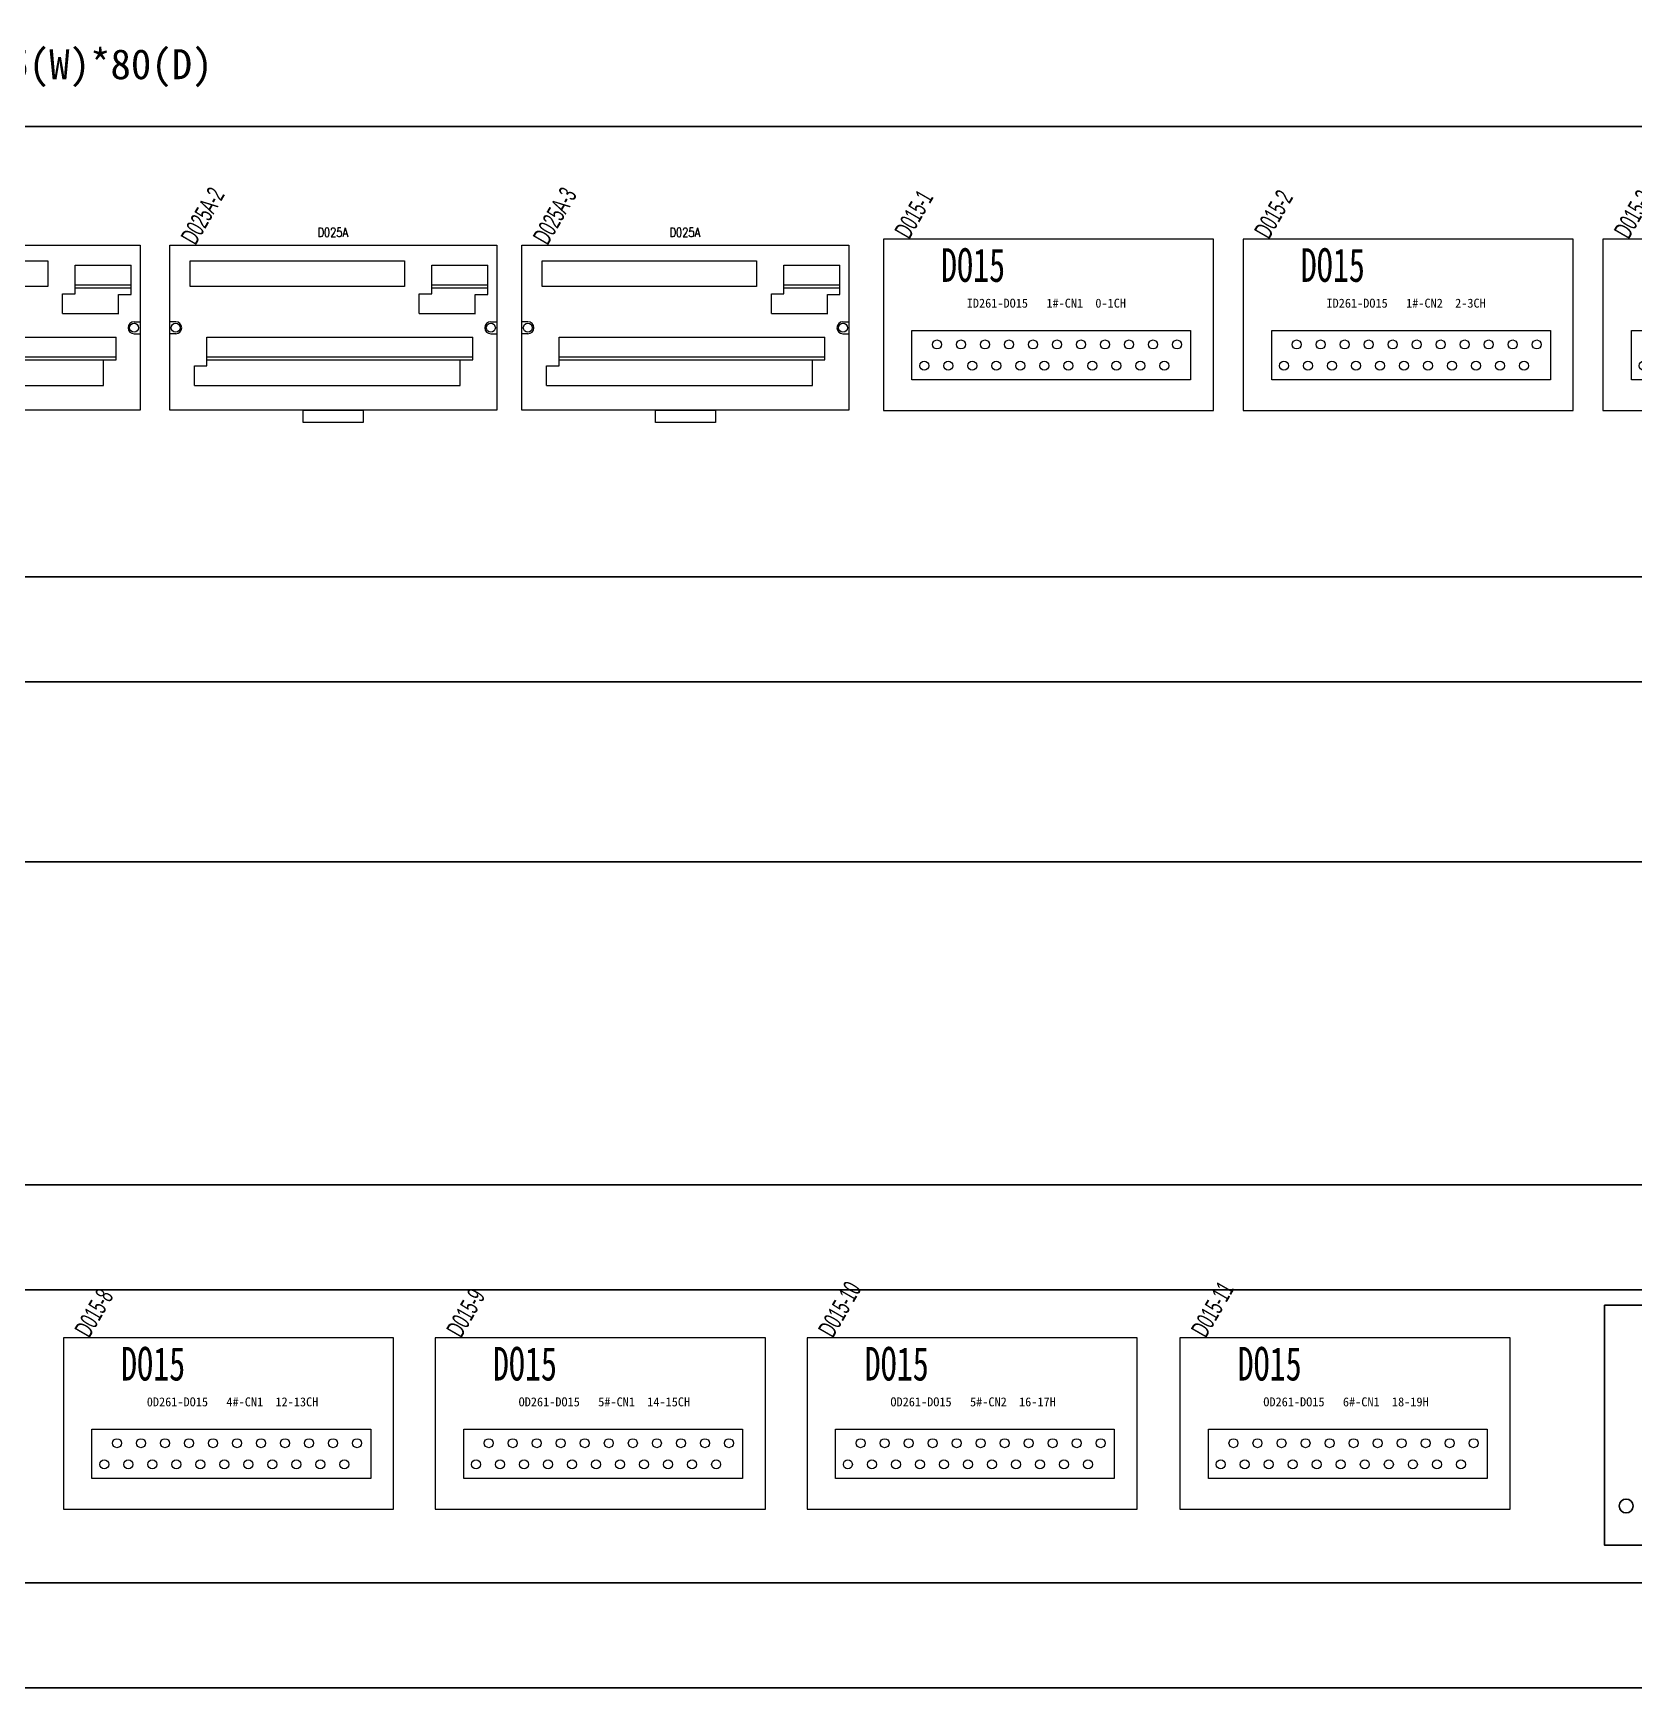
# Model space of a CAD drawing. Header units: millimetres. Extents: x -300 to 54435, y -106 to 60527.
# Drawn here: x 2653 to 3187, y 1021 to 1572 of the extents above; entities that cross this region are included whole.
import ezdxf
from ezdxf.enums import TextEntityAlignment as Align

# ---------------------------------------------------------------- set-up
doc = ezdxf.new("R2010")
doc.units = ezdxf.units.MM
doc.layers.add('细实线层', color=7, linetype='Continuous')
doc.styles.get("Standard").update_dxf_attribs({"font": ''})
doc.styles.add('WD', font='romans.shx', dxfattribs={"width": 0.8, "bigfont": 'gbcbig.shx'})
doc.styles.add('宋', font='', dxfattribs={"width": 0.7})
doc.styles.add('样式 8', font='arial.ttf', dxfattribs={"width": 0.6, "height": 2.5})
doc.styles.get('Standard').set_extended_font_data('SimSun')
doc.styles.get('宋').set_extended_font_data('SimSun')

# ---------------------------------------------------------------- blocks, each defined once
blk = doc.blocks.new('DQ40A')
at = {"lineweight": 0}
for p, q in [((87.32, 38.83), (87.32, 48.33)), ((87.32, 48.33), (106, 48.33)), ((106, 38.64), (106, 48.33)), ((83.15, 32.27), (83.15, 38.83)), ((83.15, 38.83), (87.32, 38.83)), ((87.32, 41.76), (106, 41.76)), ((87.32, 40.76), (106, 40.76)), ((101.83, 32.08), (101.83, 38.64)), ((101.83, 38.64), (106, 38.64)), ((2, 29.5), (0, 29.5)), ((83.15, 32.27), (101.83, 32.27)), ((107, 29.5), (109, 29.5)), ((2, 25.5), (0, 25.5)), ((12.43, 14.85), (12.43, 24.35)), ((12.43, 24.35), (101, 24.35)), ((101, 16.78), (101, 24.35)), ((107, 25.5), (109, 25.5)), ((12.43, 17.78), (101, 17.78)), ((12.43, 16.78), (101, 16.78)), ((96.83, 8.29), (96.83, 16.78)), ((8.26, 8.29), (8.26, 14.85)), ((8.26, 14.85), (12.43, 14.85)), ((8.26, 8.29), (96.83, 8.29))]:
    blk.add_line(p, q, dxfattribs=at)
for points in [[(0, 55), (109, 55), (109, 0), (0, 0)], [(6.81, 49.79), (78.21, 49.79), (78.21, 41.29), (6.81, 41.29)], [(44.5, 0), (64.5, 0), (64.5, -4), (44.5, -4)]]:
    blk.add_lwpolyline(points, close=True, dxfattribs=at)
for centre in [(2, 27.5), (107, 27.5)]:
    blk.add_circle(centre, 1.5, dxfattribs=at)
for centre, start, end in [((2, 27.5), 270, 90), ((107, 27.5), 90, 270)]:
    blk.add_arc(centre, 2, start, end, dxfattribs=at)
at = {"lineweight": 0, "style": 'WD', "width": 0.8}
blk.add_attdef('型号', text='', height=3, dxfattribs=at).set_placement((54.32, 59.28), align=Align.MIDDLE)
blk = doc.blocks.new('D015')
at = {"lineweight": 0}
for p, q in [((4907.11, 1796), (4797.11, 1796)), ((4907.11, 1739), (4907.11, 1796)), ((4797.11, 1739), (4907.11, 1739))]:
    blk.add_line(p, q, dxfattribs=at)
for centre in [(4814.94, 1760.94), (4822.94, 1760.94), (4830.94, 1760.94), (4838.94, 1760.94), (4846.94, 1760.94), (4854.94, 1760.94), (4862.94, 1760.94), (4870.94, 1760.94), (4878.94, 1760.94), (4886.94, 1760.94), (4894.94, 1760.94), (4810.7, 1753.88), (4818.7, 1753.88), (4826.7, 1753.88), (4834.7, 1753.88), (4842.7, 1753.88), (4850.7, 1753.88), (4858.7, 1753.88), (4866.7, 1753.88), (4874.7, 1753.88), (4882.7, 1753.88), (4890.7, 1753.88)]:
    blk.add_circle(centre, 1.5, dxfattribs=at)
at = {"layer": '细实线层', "lineweight": 0}
for p, q in [((4797.11, 1796), (4797.11, 1739)), ((4806.62, 1749.13), (4806.62, 1765.59)), ((4806.62, 1765.59), (4899.47, 1765.59)), ((4899.47, 1765.59), (4899.47, 1749.13)), ((4899.47, 1749.13), (4806.62, 1749.13))]:
    blk.add_line(p, q, dxfattribs=at)
at = {"lineweight": 0, "insert": (4816.32, 1793.01), "char_height": 11.2, "width": 74.3703, "attachment_point": 1, "style": '宋'}
blk.add_mtext('DO15', dxfattribs=at)

msp = doc.modelspace()

# ---------------------------------------------------------------- linework, layer by layer
for p, q in [((3146.743, 1541.019), (2046.126, 1541.019)), ((3146.743, 1541.019), (3326.544, 1541.019)), ((2046.126, 1391.019), (3146.743, 1391.019)), ((3326.544, 1391.019), (3146.743, 1391.019)), ((3146.743, 1356.019), (2046.126, 1356.019)), ((3146.743, 1356.019), (3326.544, 1356.019)), ((3146.743, 1296.019), (3340.072, 1296.019)), ((2046.126, 1188.44), (3426.126, 1188.44)), ((3426.126, 1153.44), (2046.126, 1153.44)), ((2046.126, 1055.839), (3426.126, 1055.839)), ((3461.126, 1020.839), (2011.126, 1020.839))]:
    msp.add_line(p, q)
msp.add_lwpolyline([(3146.743, 1296.019), (2011.126, 1296.019), (2011.126, 1756.019), (3347.927, 1756.019)])
msp.add_lwpolyline([(3176.856, 1148.348), (3322.856, 1148.348), (3322.856, 1068.348), (3176.856, 1068.348)], close=True)
msp.add_circle((3184.068, 1081.451), 2.319)

# ---------------------------------------------------------------- block references
at = {"lineweight": 0}
for p in [(2579.939, 1446.47), (2698.793, 1446.47), (2816.115, 1446.47)]:
    msp.add_blockref('DQ40A', p, dxfattribs=at).add_auto_attribs({'型号': 'D025A'})
for p in [(-1860.516, -292.534), (-1740.662, -292.534), (-1620.809, -292.534), (-2133.715, -658.57), (-2009.835, -658.57), (-1885.955, -658.57), (-1761.706, -658.57)]:
    msp.add_blockref('D015', p)

# ---------------------------------------------------------------- texts
at = {"lineweight": 0, "style": '样式 8', "width": 0.6}
for s, p in [('D025A-2', (2707.392, 1501.194)), ('D025A-3', (2824.714, 1501.194)), ('D015-1', (2945.195, 1503.194)), ('D015-2', (3065.049, 1503.194)), ('D015-3', (3184.903, 1503.194)), ('D015-8', (2671.997, 1137.157)), ('D015-9', (2795.877, 1137.157)), ('D015-10', (2919.757, 1137.157)), ('D015-11', (3044.006, 1137.157))]:
    msp.add_text(s, height=6, rotation=60, dxfattribs=at).set_placement(p)
at = {"lineweight": 0, "insert": (2610.968, 1566.794), "char_height": 10, "width": 120.02374, "attachment_point": 1}
msp.add_mtext('线槽35(W)*80(D)', dxfattribs=at)
at = {"color": 0, "lineweight": -2, "char_height": 3, "attachment_point": 1}
for s, insert, width in [('ID261-DO15   1#-CN1  0-1CH               ', (2964.361, 1483.67), 61.03402), ('{\\fSimSun|b0|i0|c134|p2;ID261-DO15   1#-CN2  2-3CH }              ', (3084.215, 1483.67), 61.03402), ('0D261-DO15   4#-CN1  12-13CH               ', (2691.163, 1117.634), 68.42807), ('OD261-DO15   5#-CN1  14-15CH               ', (2815.043, 1117.634), 61.03402), ('OD261-DO15   5#-CN2  16-17H               ', (2938.923, 1117.634), 61.03402), ('OD261-DO15   6#-CN1  18-19H               ', (3063.171, 1117.634), 61.03402)]:
    msp.add_mtext(s, dxfattribs=dict(at, insert=insert, width=width))

doc.saveas('drawing.dxf')
